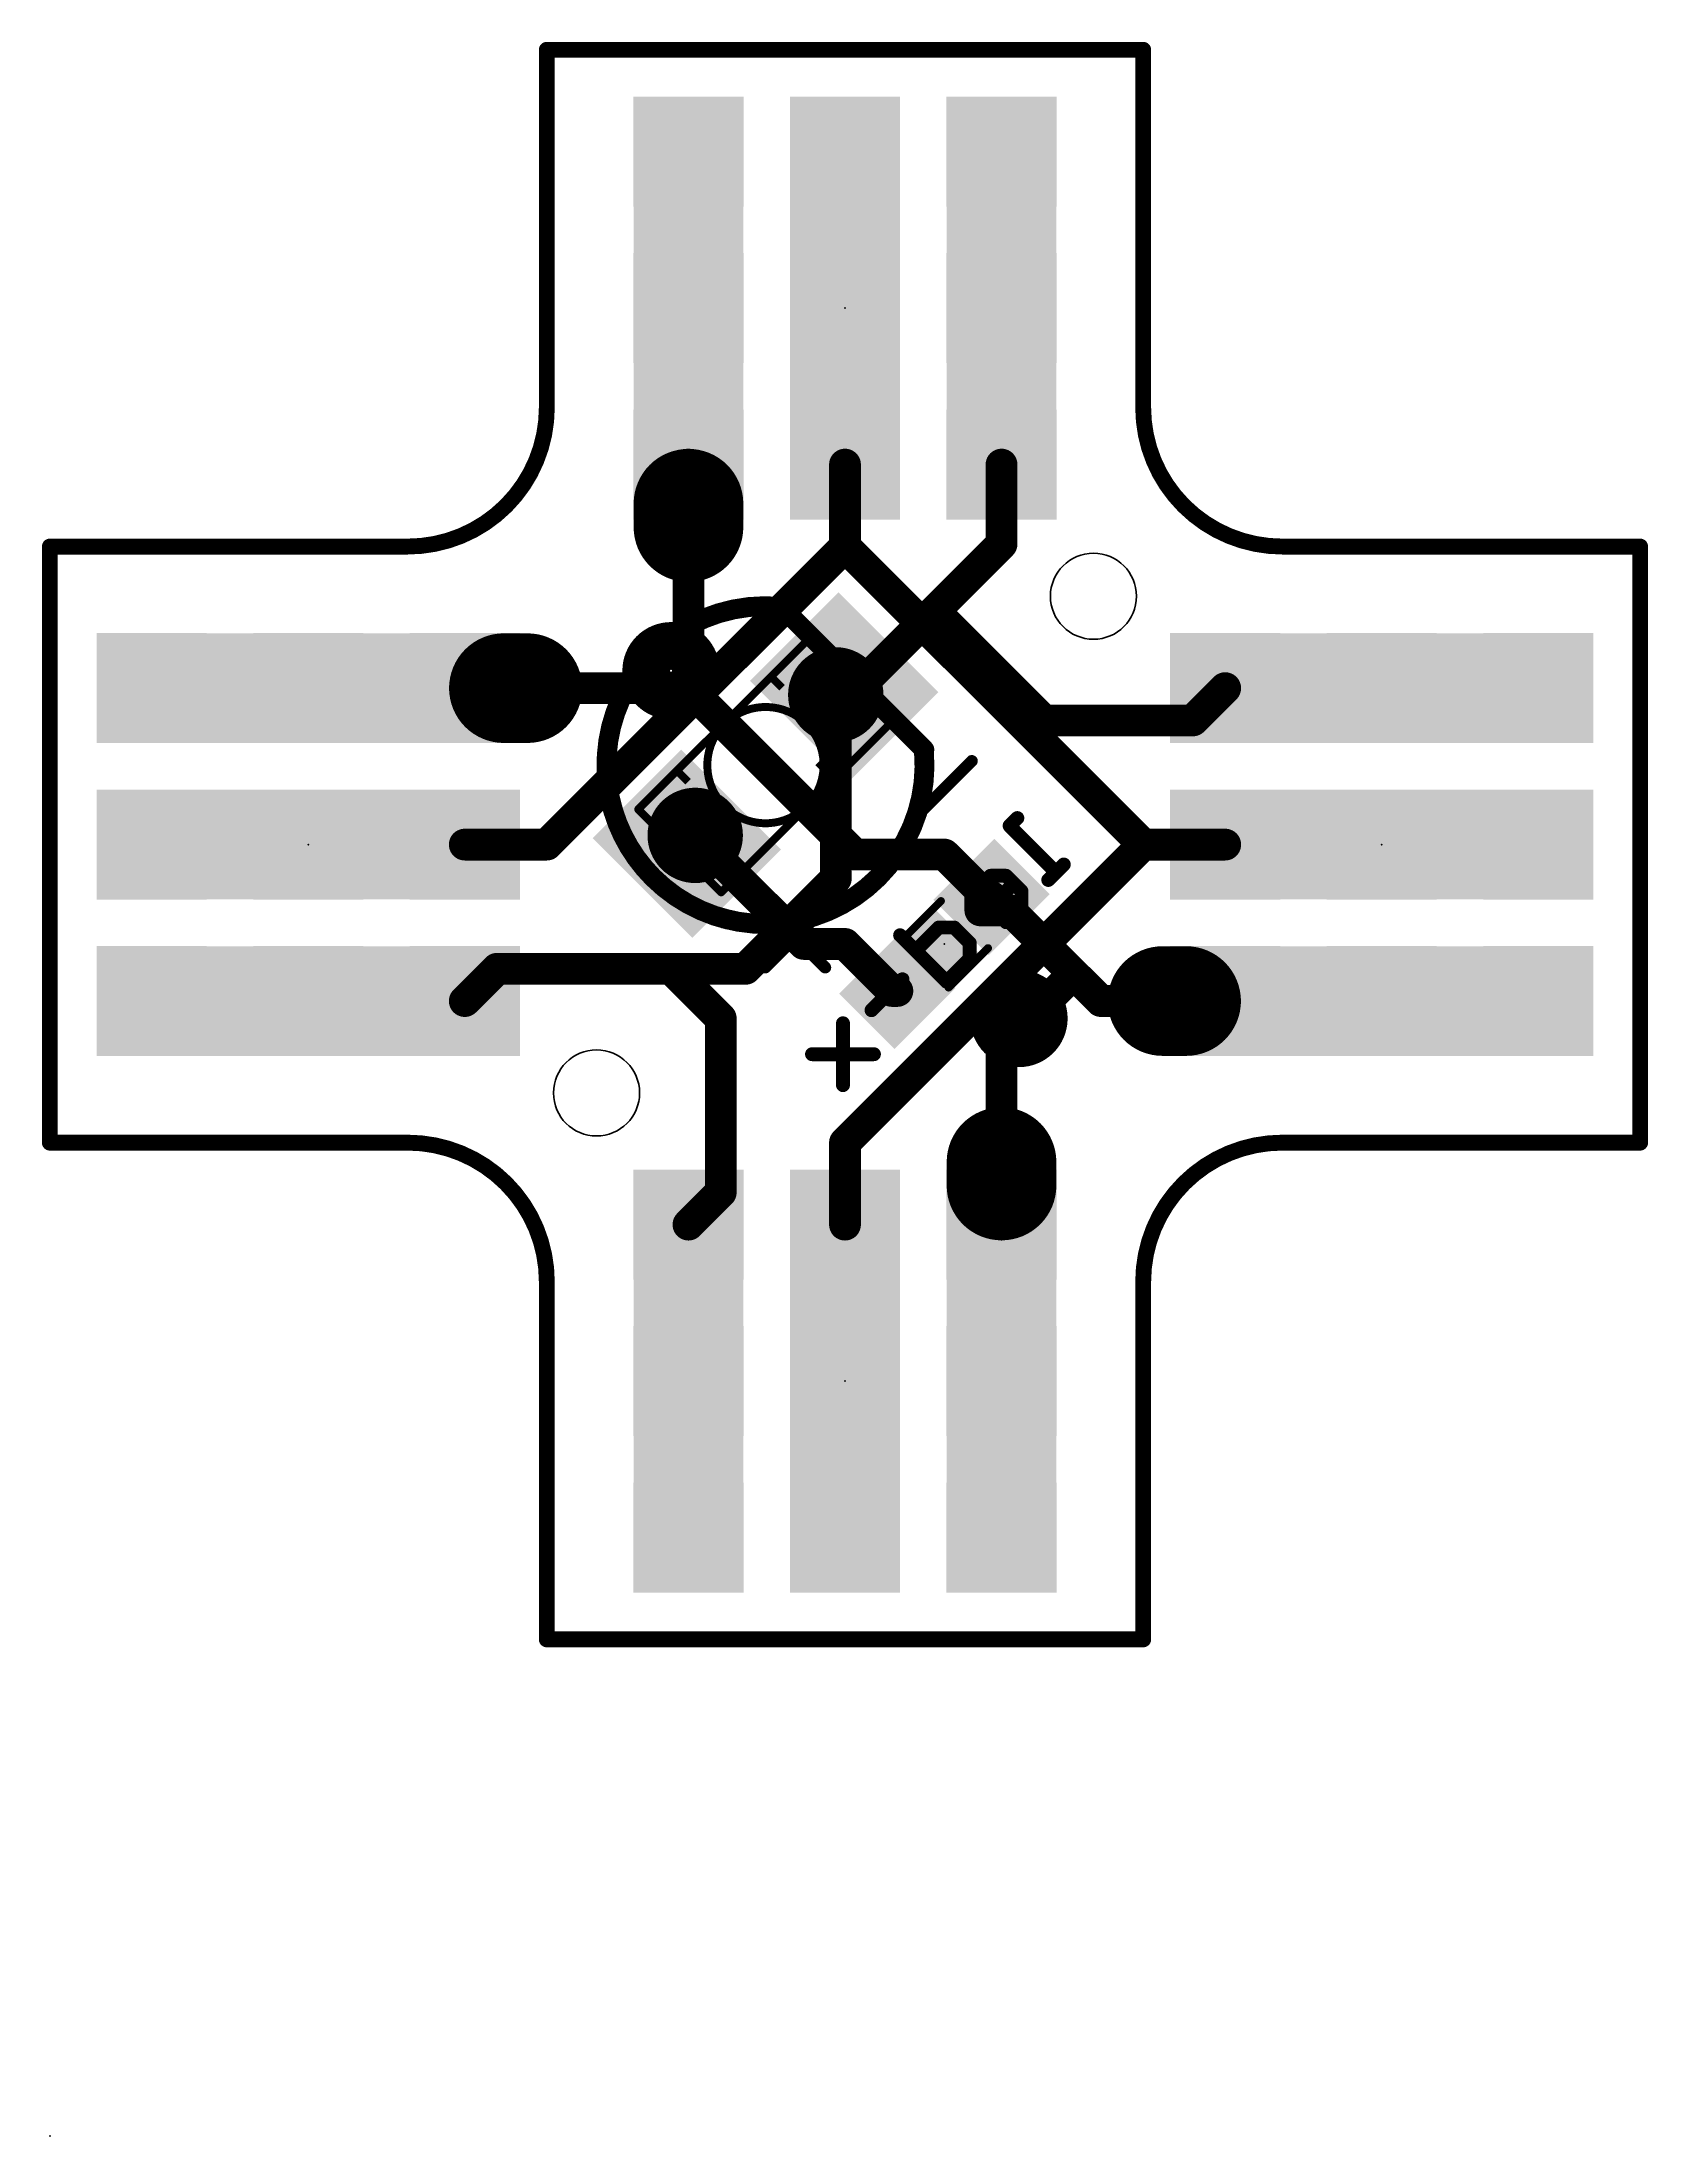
# Model space of a CAD drawing. Extents: x -0.1 to 20.4, y -6.3 to 20.4.
import ezdxf

# ---------------------------------------------------------------- set-up
doc = ezdxf.new("R2010")
doc.units = 0
for name, color, linetype in [('1', 12, 'CONTINUOUS'), ('16', 132, 'CONTINUOUS'), ('17', 110, 'CONTINUOUS'), ('20', 53, 'CONTINUOUS'), ('21', 41, 'CONTINUOUS'), ('22', 40, 'CONTINUOUS'), ('23', 53, 'CONTINUOUS'), ('51', 53, 'CONTINUOUS')]:
    doc.layers.add(name, color=color, linetype=linetype)

# ---------------------------------------------------------------- blocks, each defined once
blk = doc.blocks.new('RECT')
blk.add_solid([(-0.5, -0.5), (0.5, -0.5), (-0.5, 0.5), (0.5, 0.5)])
blk = doc.blocks.new('SQUAREP')
blk.add_solid([(-0.5, -0.5), (0.5, -0.5), (-0.5, 0.5), (0.5, 0.5)])
blk = doc.blocks.new('ROUNDP')
at = {"const_width": 0.5}
blk.add_lwpolyline([(0, -0.25, 1), (0, 0.25, 1), (0, -0.25)], format="xyb", dxfattribs=at)

msp = doc.modelspace()

# ---------------------------------------------------------------- linework, layer by layer
at = {"layer": '1'}
for points, const_width in [([(8.16, 14.518), (8.16, 14.218)], 1.4016), ([(8.16, 12.16), (8.16, 15.018)], 0.4064), ([(12.16, 14.002), (12.16, 15.018)], 0.4064), ([(11.3028, 13.1448), (12.16, 14.002)], 0.4064), ([(10.3395, 12.1815), (11.3028, 13.1448)], 0.4064), ([(11.3028, 13.1448), (12.7001, 11.7475)], 0.4064), ([(5.802, 12.16), (6.102, 12.16)], 1.4016), ([(8.16, 12.16), (5.302, 12.16)], 0.4064), ([(10.287, 10.033), (8.16, 12.16)], 0.4064), ([(10.042, 12.074), (10.1495, 12.1815)], 0.4064), ([(10.1495, 12.1815), (10.3395, 12.1815)], 0.4064), ([(14.605, 11.7475), (15.0175, 12.16)], 0.4064), ([(15.0175, 12.16), (15.018, 12.16)], 0.4064), ([(12.7001, 11.7475), (14.605, 11.7475)], 0.4064), ([(8.246, 10.278), (8.1385, 10.1705)], 0.4064), ([(9.2528, 9.271), (8.246, 10.278)], 0.4064), ([(11.43, 10.033), (10.287, 10.033)], 0.4064), ([(11.8896, 9.5734), (11.43, 10.033)], 0.4064), ([(11.8896, 9.3194), (11.8896, 9.5734)], 0.4064), ([(11.8896, 9.3194), (12.031, 9.491)], 0.4064), ([(9.6338, 8.89), (9.2528, 9.271)], 0.4064), ([(11.8896, 9.3194), (12.2706, 9.3194)], 0.4064), ([(13.081, 8.509), (12.2706, 9.3194)], 0.4064), ([(10.16, 8.89), (9.6338, 8.89)], 0.4064), ([(10.761, 8.289), (10.16, 8.89)], 0.4064), ([(14.518, 8.16), (14.218, 8.16)], 1.4016), ([(5.715, 8.5725), (5.3025, 8.16)], 0.4064), ([(7.9375, 8.5725), (5.715, 8.5725)], 0.4064), ([(8.5725, 7.9375), (7.9375, 8.5725)], 0.4064), ([(12.16, 7.588), (13.081, 8.509)], 0.4064), ([(13.43, 8.16), (13.081, 8.509)], 0.4064), ([(5.3025, 8.16), (5.302, 8.16)], 0.4064), ([(10.829, 8.289), (10.761, 8.289)], 0.4064), ([(15.018, 8.16), (13.43, 8.16)], 0.4064), ([(8.5725, 5.7145), (8.5725, 7.9375)], 0.4064), ([(12.16, 5.302), (12.16, 7.588)], 0.4064), ([(12.16, 5.802), (12.16, 6.102)], 1.4016), ([(8.16, 5.302), (8.5725, 5.7145)], 0.4064)]:
    msp.add_lwpolyline(points, dxfattribs=dict(at, const_width=const_width))
for points, const_width in [([(8.5104, 14.518, 1), (7.8096, 14.518)], 0.7008), ([(8.2616, 15.018, 1), (8.0584, 15.018)], 0.2032), ([(12.2616, 15.018, 1), (12.0584, 15.018)], 0.2032), ([(7.8096, 14.218, 1), (8.5104, 14.218)], 0.7008), ([(12.2318, 13.9302, 1), (12.0882, 14.0738)], 0.2032), ([(12.0584, 14.002, 1), (12.2616, 14.002)], 0.2032), ([(11.3746, 13.2166, 1), (11.231, 13.073)], 0.2032), ([(11.231, 13.2166, 1), (11.3746, 13.073)], 0.2032), ([(11.3746, 13.073, 1), (11.231, 13.2166)], 0.2032), ([(5.802, 12.5104, 1), (5.802, 11.8096)], 0.7008), ([(6.102, 11.8096, 1), (6.102, 12.5104)], 0.7008), ([(5.302, 12.2616, 1), (5.302, 12.0584)], 0.2032), ([(8.2318, 12.2318, 1), (8.0882, 12.0882)], 0.2032), ([(8.16, 12.0584, 1), (8.16, 12.2616)], 0.2032), ([(10.1495, 12.2831, 1), (10.1495, 12.0799)], 0.2032), ([(10.2213, 12.1097, 1), (10.0777, 12.2533)], 0.2032), ([(10.2677, 12.2533, 1), (10.4113, 12.1097)], 0.2032), ([(10.3395, 12.0799, 1), (10.3395, 12.2831)], 0.2032), ([(15.0175, 12.2616, 1), (15.0175, 12.0584)], 0.2032), ([(15.0893, 12.0882, 1), (14.9457, 12.2318)], 0.2032), ([(15.018, 12.0584, 1), (15.018, 12.2616)], 0.2032), ([(8.0584, 12.16, 1), (8.2616, 12.16)], 0.2032), ([(9.9702, 12.1459, 1), (10.1139, 12.0022)], 0.2032), ([(12.7001, 11.8491, 1), (12.7001, 11.6459)], 0.2032), ([(12.6283, 11.6757, 1), (12.7719, 11.8193)], 0.2032), ([(14.5332, 11.8193, 1), (14.6768, 11.6757)], 0.2032), ([(14.605, 11.6459, 1), (14.605, 11.8491)], 0.2032), ([(8.3178, 10.3498, 1), (8.1741, 10.2061)], 0.2032), ([(8.3178, 10.2061, 1), (8.1741, 10.3498)], 0.2032), ([(8.0667, 10.2423, 1), (8.2103, 10.0987)], 0.2032), ([(10.287, 10.1346, 1), (10.287, 9.9314)], 0.2032), ([(10.2152, 9.9612, 1), (10.3588, 10.1048)], 0.2032), ([(11.5018, 10.1048, 1), (11.3582, 9.9612)], 0.2032), ([(11.43, 9.9314, 1), (11.43, 10.1346)], 0.2032), ([(11.9912, 9.5734, 1), (11.788, 9.5734)], 0.2032), ([(11.8178, 9.5016, 1), (11.9614, 9.6452)], 0.2032), ([(12.1094, 9.4264, 1), (11.9526, 9.5557)], 0.2032), ([(9.3246, 9.3428, 1), (9.181, 9.1992)], 0.2032), ([(9.181, 9.1992, 1), (9.3246, 9.3428)], 0.2032), ([(11.8896, 9.421, 1), (11.8896, 9.2178)], 0.2032), ([(11.8112, 9.384, 1), (11.968, 9.2548)], 0.2032), ([(11.788, 9.3194, 1), (11.9912, 9.3194)], 0.2032), ([(12.3424, 9.3912, 1), (12.1988, 9.2476)], 0.2032), ([(12.2706, 9.2178, 1), (12.2706, 9.421)], 0.2032), ([(9.6338, 8.9916, 1), (9.6338, 8.7884)], 0.2032), ([(9.562, 8.8182, 1), (9.7056, 8.9618)], 0.2032), ([(10.2318, 8.9618, 1), (10.0882, 8.8182)], 0.2032), ([(10.16, 8.7884, 1), (10.16, 8.9916)], 0.2032), ([(14.218, 8.5104, 1), (14.218, 7.8096)], 0.7008), ([(14.518, 7.8096, 1), (14.518, 8.5104)], 0.7008), ([(5.715, 8.6741, 1), (5.715, 8.4709)], 0.2032), ([(5.7868, 8.5007, 1), (5.6432, 8.6443)], 0.2032), ([(8.0093, 8.6443, 1), (7.8657, 8.5007)], 0.2032), ([(7.9375, 8.4709, 1), (7.9375, 8.6741)], 0.2032), ([(13.1528, 8.5808, 1), (13.0092, 8.4372)], 0.2032), ([(13.1528, 8.4372, 1), (13.0092, 8.5808)], 0.2032), ([(13.0092, 8.4372, 1), (13.1528, 8.5808)], 0.2032), ([(5.302, 8.2616, 1), (5.302, 8.0584)], 0.2032), ([(5.2307, 8.2318, 1), (5.3743, 8.0882)], 0.2032), ([(5.3025, 8.0584, 1), (5.3025, 8.2616)], 0.2032), ([(10.761, 8.3906, 1), (10.761, 8.1874)], 0.2032), ([(10.6892, 8.2171, 1), (10.8329, 8.3608)], 0.2032), ([(10.829, 8.1874, 1), (10.829, 8.3906)], 0.2032), ([(13.43, 8.2616, 1), (13.43, 8.0584)], 0.2032), ([(13.3582, 8.0882, 1), (13.5018, 8.2318)], 0.2032), ([(15.018, 8.0584, 1), (15.018, 8.2616)], 0.2032), ([(8.6741, 7.9375, 1), (8.4709, 7.9375)], 0.2032), ([(8.5007, 7.8657, 1), (8.6443, 8.0093)], 0.2032), ([(12.2616, 7.588, 1), (12.0584, 7.588)], 0.2032), ([(12.0882, 7.6598, 1), (12.2318, 7.5162)], 0.2032), ([(12.5104, 6.102, 1), (11.8096, 6.102)], 0.7008), ([(8.6443, 5.6427, 1), (8.5007, 5.7863)], 0.2032), ([(11.8096, 5.802, 1), (12.5104, 5.802)], 0.7008), ([(8.4709, 5.7145, 1), (8.6741, 5.7145)], 0.2032), ([(8.0882, 5.3738, 1), (8.2318, 5.2302)], 0.2032), ([(12.0584, 5.302, 1), (12.2616, 5.302)], 0.2032)]:
    msp.add_lwpolyline(points, format="xyb", dxfattribs=dict(at, const_width=const_width))
at = {"layer": '16'}
for points, const_width in [([(8.16, 14.518), (8.16, 14.218)], 1.4016), ([(10.16, 13.97), (10.16, 15.018)], 0.4064), ([(10.16, 13.97), (6.35, 10.16)], 0.4064), ([(13.97, 10.16), (10.16, 13.97)], 0.4064), ([(5.802, 12.16), (6.102, 12.16)], 1.4016), ([(10.042, 9.7245), (10.042, 12.074)], 0.4064), ([(6.35, 10.16), (5.302, 10.16)], 0.4064), ([(10.16, 6.35), (13.97, 10.16)], 0.4064), ([(13.97, 10.16), (15.018, 10.16)], 0.4064), ([(8.89, 8.5725), (10.042, 9.7245)], 0.4064), ([(14.518, 8.16), (14.218, 8.16)], 1.4016), ([(5.302, 8.16), (5.7145, 8.5725)], 0.4064), ([(5.7145, 8.5725), (8.89, 8.5725)], 0.4064), ([(12.16, 5.802), (12.16, 6.102)], 1.4016), ([(10.16, 5.302), (10.16, 6.35)], 0.4064)]:
    msp.add_lwpolyline(points, dxfattribs=dict(at, const_width=const_width))
for points, const_width in [([(8.5104, 14.518, 1), (7.8096, 14.518)], 0.7008), ([(10.2616, 15.018, 1), (10.0584, 15.018)], 0.2032), ([(7.8096, 14.218, 1), (8.5104, 14.218)], 0.7008), ([(10.0584, 13.97, 1), (10.2616, 13.97)], 0.2032), ([(10.2318, 14.0418, 1), (10.0882, 13.8982)], 0.2032), ([(10.2318, 13.8982, 1), (10.0882, 14.0418)], 0.2032), ([(5.802, 12.5104, 1), (5.802, 11.8096)], 0.7008), ([(6.102, 11.8096, 1), (6.102, 12.5104)], 0.7008), ([(10.1436, 12.074, 1), (9.9404, 12.074)], 0.2032), ([(5.302, 10.2616, 1), (5.302, 10.0584)], 0.2032), ([(6.2782, 10.2318, 1), (6.4218, 10.0882)], 0.2032), ([(6.35, 10.0584, 1), (6.35, 10.2616)], 0.2032), ([(13.97, 10.2616, 1), (13.97, 10.0584)], 0.2032), ([(14.0418, 10.0882, 1), (13.8982, 10.2318)], 0.2032), ([(13.8982, 10.0882, 1), (14.0418, 10.2318)], 0.2032), ([(15.018, 10.0584, 1), (15.018, 10.2616)], 0.2032), ([(10.1138, 9.6527, 1), (9.9702, 9.7963)], 0.2032), ([(9.9404, 9.7245, 1), (10.1436, 9.7245)], 0.2032), ([(14.218, 8.5104, 1), (14.218, 7.8096)], 0.7008), ([(14.518, 7.8096, 1), (14.518, 8.5104)], 0.7008), ([(5.7145, 8.6741, 1), (5.7145, 8.4709)], 0.2032), ([(5.7863, 8.5007, 1), (5.6427, 8.6443)], 0.2032), ([(8.8182, 8.6443, 1), (8.9618, 8.5007)], 0.2032), ([(8.89, 8.4709, 1), (8.89, 8.6741)], 0.2032), ([(5.2302, 8.2318, 1), (5.3738, 8.0882)], 0.2032), ([(12.5104, 6.102, 1), (11.8096, 6.102)], 0.7008), ([(10.2616, 6.35, 1), (10.0584, 6.35)], 0.2032), ([(10.0882, 6.4218, 1), (10.2318, 6.2782)], 0.2032), ([(11.8096, 5.802, 1), (12.5104, 5.802)], 0.7008), ([(10.0584, 5.302, 1), (10.2616, 5.302)], 0.2032)]:
    msp.add_lwpolyline(points, format="xyb", dxfattribs=dict(at, const_width=const_width))
at = {"layer": '20', "const_width": 0.2032}
for points in [[(6.35, 20.32), (13.97, 20.32)], [(6.35, 15.748), (6.35, 20.32)], [(13.97, 20.32), (13.97, 15.748)], [(0, 6.35), (0, 13.97)], [(0, 13.97), (4.572, 13.97)], [(15.748, 13.97), (20.32, 13.97)], [(20.32, 13.97), (20.32, 6.35)], [(4.572, 6.35), (0, 6.35)], [(20.32, 6.35), (15.748, 6.35)], [(6.35, 0), (6.35, 4.572)], [(13.97, 4.572), (13.97, 0)], [(13.97, 0), (6.35, 0)]]:
    msp.add_lwpolyline(points, dxfattribs=at)
at = {"layer": '20'}
for points, const_width in [([(6.35, 20.3708, 1), (6.35, 20.2692)], 0.1016), ([(6.4008, 20.32, 1), (6.2992, 20.32)], 0.1016), ([(14.0208, 20.32, 1), (13.9192, 20.32)], 0.1016), ([(13.97, 20.2692, 1), (13.97, 20.3708)], 0.1016), ([(4.572, 13.97, 0.4142), (6.35, 15.748)], 0.2032), ([(6.4008, 15.748, 1), (6.2992, 15.748)], 0.1016), ([(6.2992, 15.748, 1), (6.4008, 15.748)], 0.1016), ([(13.97, 15.748, 0.4142), (15.748, 13.97)], 0.2032), ([(14.0208, 15.748, 1), (13.9192, 15.748)], 0.1016), ([(13.9192, 15.748, 1), (14.0208, 15.748)], 0.1016), ([(0.0508, 13.97, 1), (-0.0508, 13.97)], 0.1016), ([(0, 14.0208, 1), (0, 13.9192)], 0.1016), ([(4.572, 14.0208, 1), (4.572, 13.9192)], 0.1016), ([(4.572, 13.9192, 1), (4.572, 14.0208)], 0.1016), ([(15.748, 14.0208, 1), (15.748, 13.9192)], 0.1016), ([(15.748, 13.9192, 1), (15.748, 14.0208)], 0.1016), ([(20.3708, 13.97, 1), (20.2692, 13.97)], 0.1016), ([(20.32, 13.9192, 1), (20.32, 14.0208)], 0.1016), ([(0, 6.4008, 1), (0, 6.2992)], 0.1016), ([(6.35, 4.572, 0.4142), (4.572, 6.35)], 0.2032), ([(4.572, 6.4008, 1), (4.572, 6.2992)], 0.1016), ([(4.572, 6.2992, 1), (4.572, 6.4008)], 0.1016), ([(15.748, 6.35, 0.4142), (13.97, 4.572)], 0.2032), ([(15.748, 6.4008, 1), (15.748, 6.2992)], 0.1016), ([(15.748, 6.2992, 1), (15.748, 6.4008)], 0.1016), ([(20.32, 6.2992, 1), (20.32, 6.4008)], 0.1016), ([(-0.0508, 6.35, 1), (0.0508, 6.35)], 0.1016), ([(20.2692, 6.35, 1), (20.3708, 6.35)], 0.1016), ([(6.4008, 4.572, 1), (6.2992, 4.572)], 0.1016), ([(6.2992, 4.572, 1), (6.4008, 4.572)], 0.1016), ([(14.0208, 4.572, 1), (13.9192, 4.572)], 0.1016), ([(13.9192, 4.572, 1), (14.0208, 4.572)], 0.1016), ([(6.35, 0.0508, 1), (6.35, -0.0508)], 0.1016), ([(6.2992, 0, 1), (6.4008, 0)], 0.1016), ([(13.9192, 0, 1), (14.0208, 0)], 0.1016), ([(13.97, -0.0508, 1), (13.97, 0.0508)], 0.1016)]:
    msp.add_lwpolyline(points, format="xyb", dxfattribs=dict(at, const_width=const_width))
for centre in [(13.335, 13.335), (6.985, 6.985)]:
    msp.add_circle(centre, 0.55, dxfattribs=at)
at = {"layer": '21'}
for points, const_width in [([(7.9375, 12.065, 1), (7.9375, 12.7, 1), (7.9375, 12.065)], 0.6096), ([(9.1794, 11.9185, 0.4424), (8.4015, 11.1406)], 0.1016), ([(9.1781, 11.8931, 1), (9.1806, 11.9438)], 0.0508), ([(9.1086, 10.4335, 0.4424), (9.8865, 11.2114)], 0.1016), ([(9.9118, 11.2126, 1), (9.8611, 11.2101)], 0.0508), ([(11.8075, 11.2021, 1), (11.7536, 11.256)], 0.0762), ([(8.3762, 11.1394, 1), (8.4269, 11.1419)], 0.0508), ([(9.1099, 10.4589, 1), (9.1074, 10.4082)], 0.0508), ([(10.9866, 10.489, 1), (11.0405, 10.4351)], 0.0762), ([(9.1672, 9.3828, 1), (9.1133, 9.3289)], 0.0762), ([(9.9342, 9.3289, 1), (9.8803, 9.3828)], 0.0762), ([(9.1133, 8.6158, 1), (9.1672, 8.5619)], 0.0762), ([(9.8803, 8.5619, 1), (9.9342, 8.6158)], 0.0762), ([(12.3825, 7.62, 1), (12.3825, 8.255, 1), (12.3825, 7.62)], 0.6096)]:
    msp.add_lwpolyline(points, format="xyb", dxfattribs=dict(at, const_width=const_width))
at = {"layer": '21', "const_width": 0.1524}
for points in [[(11.0136, 10.4621), (11.7805, 11.2291)], [(9.1403, 8.5889), (9.9072, 9.3559)], [(9.1403, 9.3559), (9.9072, 8.5889)]]:
    msp.add_lwpolyline(points, dxfattribs=at)
at = {"layer": '22'}
for points, const_width in [([(7.9375, 12.065, 1), (7.9375, 12.7, 1), (7.9375, 12.065)], 0.6096), ([(12.2946, 10.4318, 1), (12.2318, 10.3689)], 0.0889), ([(12.2318, 10.4318, 1), (12.2946, 10.3689)], 0.0889), ([(12.3935, 10.4678, 1), (12.3307, 10.5306)], 0.0889), ([(12.9867, 9.8746, 1), (12.9239, 9.9374)], 0.0889), ([(11.8667, 9.5639, 1), (11.7778, 9.5639)], 0.0889), ([(11.7908, 9.5953, 1), (11.8536, 9.5324)], 0.0889), ([(12.0199, 9.806, 1), (12.0199, 9.7171)], 0.0889), ([(12.0514, 9.7302, 1), (11.9885, 9.793)], 0.0889), ([(12.2491, 9.793, 1), (12.1862, 9.7302)], 0.0889), ([(12.2177, 9.7171, 1), (12.2177, 9.806)], 0.0889), ([(12.348, 9.6313, 1), (12.2851, 9.6941)], 0.0889), ([(12.4599, 9.5639, 1), (12.371, 9.5639)], 0.0889), ([(12.384, 9.5324, 1), (12.4468, 9.5953)], 0.0889), ([(12.7261, 9.7397, 1), (12.789, 9.6768)], 0.0889), ([(12.825, 9.7757, 1), (12.8878, 9.8386)], 0.0889), ([(11.8536, 9.3975, 1), (11.7908, 9.3347)], 0.0889), ([(11.7778, 9.3661, 1), (11.8667, 9.3661)], 0.0889), ([(12.371, 9.3661, 1), (12.4599, 9.3661)], 0.0889), ([(12.4468, 9.3347, 1), (12.384, 9.3975)], 0.0889), ([(11.3584, 9.1445, 1), (11.3584, 9.0556)], 0.0889), ([(11.3899, 9.0686, 1), (11.327, 9.1315)], 0.0889), ([(11.5876, 9.1315, 1), (11.5247, 9.0686)], 0.0889), ([(11.5562, 9.0556, 1), (11.5562, 9.1445)], 0.0889), ([(11.8896, 9.2987, 1), (11.9525, 9.2358)], 0.0889), ([(11.8896, 9.2358, 1), (11.9525, 9.2987)], 0.0889), ([(12.1862, 9.1998, 1), (12.2491, 9.137)], 0.0889), ([(10.8955, 9.0326, 1), (10.8327, 8.9698)], 0.0889), ([(11.0304, 8.8349, 1), (11.0933, 8.772)], 0.0889), ([(11.7983, 8.9023, 1), (11.7095, 8.9023)], 0.0889), ([(11.7225, 8.8709, 1), (11.7853, 8.9338)], 0.0889), ([(11.7095, 8.7046, 1), (11.7983, 8.7046)], 0.0889), ([(11.7853, 8.6732, 1), (11.7225, 8.736)], 0.0889), ([(10.9261, 8.4071, 1), (10.8632, 8.47)], 0.0889), ([(11.4259, 8.4394, 1), (11.4887, 8.3766)], 0.0889), ([(11.4259, 8.3766, 1), (11.4887, 8.4394)], 0.0889), ([(12.3825, 7.62, 1), (12.3825, 8.255, 1), (12.3825, 7.62)], 0.6096), ([(10.4678, 8.0745, 1), (10.5306, 8.0117)], 0.0889), ([(10.1787, 7.8759, 1), (10.0898, 7.8759)], 0.0889), ([(9.7388, 7.5249, 1), (9.7388, 7.436)], 0.0889), ([(10.5297, 7.436, 1), (10.5297, 7.5249)], 0.0889), ([(10.0898, 7.085, 1), (10.1787, 7.085)], 0.0889)]:
    msp.add_lwpolyline(points, format="xyb", dxfattribs=dict(at, const_width=const_width))
at = {"layer": '22', "const_width": 0.1778}
for points in [[(12.3621, 10.4992), (12.2632, 10.4003)], [(12.2632, 10.4003), (12.8564, 9.8071)], [(12.9553, 9.906), (12.7576, 9.7083)], [(12.0199, 9.7616), (11.8222, 9.5639)], [(11.8222, 9.5639), (11.8222, 9.3661)], [(11.9211, 9.2673), (12.3165, 9.6627)], [(12.2177, 9.7616), (12.0199, 9.7616)], [(12.4154, 9.5639), (12.2177, 9.7616)], [(12.4154, 9.3661), (12.4154, 9.5639)], [(11.8222, 9.3661), (11.9211, 9.2673)], [(12.2177, 9.1684), (12.4154, 9.3661)], [(11.3584, 9.1001), (11.0618, 8.8035)], [(11.5562, 9.1001), (11.3584, 9.1001)], [(11.7539, 8.9023), (11.5562, 9.1001)], [(10.8641, 9.0012), (11.4573, 8.408)], [(11.7539, 8.7046), (11.7539, 8.9023)], [(11.4573, 8.408), (11.7539, 8.7046)], [(10.8947, 8.4386), (10.4992, 8.0431)], [(10.1343, 7.8759), (10.1343, 7.085)], [(10.5297, 7.4805), (9.7388, 7.4805)]]:
    msp.add_lwpolyline(points, dxfattribs=at)
at = {"layer": '23'}
for p in [(10.16, 17.018), (9.144, 11.176), (9.144, 11.176), (3.302, 10.16), (17.018, 10.16), (11.43, 8.89), (10.16, 3.302), (0, -6.35)]:
    msp.add_point(p, dxfattribs=at)
at = {"layer": '51'}
for points, const_width in [([(9.3279, 13.1997, 0.2226), (7.7072, 12.6128)], 0.254), ([(9.3865, 13.2504, 1), (9.2967, 13.1606)], 0.127), ([(9.4044, 13.2325, 1), (9.3146, 13.1427)], 0.127), ([(9.6559, 12.8014, 1), (9.7457, 12.8912)], 0.127), ([(9.7276, 12.8203, 1), (9.6917, 12.7844)], 0.0508), ([(9.7276, 12.7844, 1), (9.6917, 12.8203)], 0.0508), ([(7.7072, 12.6128, 0.277), (7.2001, 10.5844)], 0.254), ([(9.8865, 11.2114, 0.3866), (9.1794, 11.9185)], 0.1016), ([(9.1806, 11.9438, 1), (9.1781, 11.8931)], 0.0508), ([(10.8951, 11.7418, 1), (10.8053, 11.652)], 0.127), ([(10.7883, 11.7237, 1), (10.7524, 11.7596)], 0.0508), ([(10.7524, 11.7237, 1), (10.7883, 11.7596)], 0.0508), ([(10.5808, 9.7392, 0.2206), (11.169, 11.3447)], 0.254), ([(11.1107, 11.3466, 1), (11.2005, 11.4364)], 0.127), ([(11.1286, 11.3287, 1), (11.2184, 11.4185)], 0.127), ([(8.4015, 11.1406, 0.3866), (9.1086, 10.4335)], 0.1016), ([(8.4269, 11.1419, 1), (8.3762, 11.1394)], 0.0508), ([(9.8611, 11.2101, 1), (9.9118, 11.2126)], 0.0508), ([(7.1977, 10.5921, 0.1241), (7.7072, 9.7392)], 0.254), ([(7.5356, 10.6283, 1), (7.4997, 10.5924)], 0.0508), ([(7.4997, 10.6283, 1), (7.5356, 10.5924)], 0.0508), ([(9.1074, 10.4082, 1), (9.1099, 10.4589)], 0.0508), ([(7.7072, 9.7392, 0.1388), (8.6733, 9.1992)], 0.254), ([(8.6094, 9.2155, 0.2691), (10.5808, 9.7392)], 0.254), ([(8.5604, 9.5676, 1), (8.5963, 9.5317)], 0.0508), ([(8.5604, 9.5317, 1), (8.5963, 9.5676)], 0.0508), ([(11.4034, 9.42, 1), (11.3675, 9.456)], 0.0508), ([(10.864, 8.9525, 1), (10.9, 8.9166)], 0.0508), ([(12.0052, 8.8183, 1), (11.9692, 8.8542)], 0.0508), ([(11.4658, 8.3508, 1), (11.5017, 8.3148)], 0.0508)]:
    msp.add_lwpolyline(points, format="xyb", dxfattribs=dict(at, const_width=const_width))
for points, const_width in [([(9.3416, 13.2055), (9.7008, 12.8463)], 0.254), ([(11.1556, 11.3915), (9.3595, 13.1876)], 0.254), ([(7.5177, 10.6103), (9.7097, 12.8023)], 0.1016), ([(9.7097, 12.8023), (10.7703, 11.7417)], 0.1016), ([(10.7703, 11.7417), (8.5783, 9.5497)], 0.1016), ([(11.1735, 11.3736), (10.8502, 11.6969)], 0.254), ([(8.5783, 9.5497), (7.5177, 10.6103)], 0.1016), ([(11.3855, 9.438), (10.882, 8.9345)], 0.1016), ([(11.9872, 8.8363), (11.4837, 8.3328)], 0.1016)]:
    msp.add_lwpolyline(points, dxfattribs=dict(at, const_width=const_width))

# ---------------------------------------------------------------- block references
at = {"layer": '1'}
for p, xscale, yscale, rotation in [((8.16, 17.018), 1.4016, 5, 180), ((10.16, 17.018), 1.4016, 5, 180), ((12.16, 17.018), 1.4016, 5, 180), ((10.1495, 12.1815), 1.6, 1.803, 45), ((3.302, 12.16), 1.4016, 5, 270), ((17.018, 12.16), 1.4016, 5, 90), ((8.1385, 10.1705), 1.6, 1.803, 45), ((3.302, 10.16), 1.4016, 5, 270), ((17.018, 10.16), 1.4016, 5, 90), ((3.302, 8.16), 1.4016, 5, 270), ((17.018, 8.16), 1.4016, 5, 90)]:
    msp.add_blockref('RECT', p, dxfattribs=dict(at, xscale=xscale, yscale=yscale, rotation=rotation))
at = {"layer": '1', "xscale": 1.1, "rotation": 225}
for p in [(12.031, 9.491), (10.829, 8.289)]:
    msp.add_blockref('RECT', p, dxfattribs=at)
at = {"layer": '1', "xscale": 1.4016, "yscale": 5}
for p in [(8.16, 3.302), (10.16, 3.302), (12.16, 3.302)]:
    msp.add_blockref('RECT', p, dxfattribs=at)
at = {"layer": '16', "xscale": 1.4016, "yscale": 5}
for p, rotation in [((8.16, 17.018), 180), ((10.16, 17.018), 180), ((12.16, 17.018), 180), ((3.302, 12.16), 270), ((17.018, 12.16), 90), ((3.302, 10.16), 270), ((17.018, 10.16), 90), ((3.302, 8.16), 270), ((17.018, 8.16), 90)]:
    msp.add_blockref('RECT', p, dxfattribs=dict(at, rotation=rotation))
for p in [(8.16, 3.302), (10.16, 3.302), (12.16, 3.302)]:
    msp.add_blockref('RECT', p, dxfattribs=at)
at = {"layer": '17'}
for name, p, xscale, yscale, rotation in [('SQUAREP', (8.16, 19.018), 1.4064, 1.4064, 180), ('SQUAREP', (8.16, 19.018), 1.4064, 1.4064, 180), ('SQUAREP', (10.16, 19.018), 1.4064, 1.4064, 180), ('SQUAREP', (10.16, 19.018), 1.4064, 1.4064, 180), ('SQUAREP', (12.16, 19.018), 1.4064, 1.4064, 180), ('SQUAREP', (12.16, 19.018), 1.4064, 1.4064, 180), ('SQUAREP', (8.16, 17.018), 1.4064, 1.4064, 180), ('SQUAREP', (8.16, 17.018), 1.4064, 1.4064, 180), ('SQUAREP', (10.16, 17.018), 1.4064, 1.4064, 180), ('SQUAREP', (10.16, 17.018), 1.4064, 1.4064, 180), ('SQUAREP', (12.16, 17.018), 1.4064, 1.4064, 180), ('SQUAREP', (12.16, 17.018), 1.4064, 1.4064, 180), ('SQUAREP', (8.16, 15.018), 1.4064, 1.4064, 180), ('SQUAREP', (8.16, 15.018), 1.4064, 1.4064, 180), ('SQUAREP', (10.16, 15.018), 1.4064, 1.4064, 180), ('SQUAREP', (10.16, 15.018), 1.4064, 1.4064, 180), ('SQUAREP', (12.16, 15.018), 1.4064, 1.4064, 180), ('SQUAREP', (12.16, 15.018), 1.4064, 1.4064, 180), ('SQUAREP', (1.302, 12.16), 1.4064, 1.4064, 270), ('SQUAREP', (1.302, 12.16), 1.4064, 1.4064, 270), ('SQUAREP', (3.302, 12.16), 1.4064, 1.4064, 270), ('SQUAREP', (3.302, 12.16), 1.4064, 1.4064, 270), ('SQUAREP', (5.302, 12.16), 1.4064, 1.4064, 270), ('SQUAREP', (5.302, 12.16), 1.4064, 1.4064, 270), ('ROUNDP', (10.042, 12.074), 1.2192, 1.2192, 45), ('ROUNDP', (10.042, 12.074), 1.2192, 1.2192, 45), ('SQUAREP', (15.018, 12.16), 1.4064, 1.4064, 90), ('SQUAREP', (15.018, 12.16), 1.4064, 1.4064, 90), ('SQUAREP', (17.018, 12.16), 1.4064, 1.4064, 90), ('SQUAREP', (17.018, 12.16), 1.4064, 1.4064, 90), ('SQUAREP', (19.018, 12.16), 1.4064, 1.4064, 90), ('SQUAREP', (19.018, 12.16), 1.4064, 1.4064, 90), ('ROUNDP', (8.246, 10.278), 1.2192, 1.2192, 45), ('ROUNDP', (8.246, 10.278), 1.2192, 1.2192, 45), ('SQUAREP', (1.302, 10.16), 1.4064, 1.4064, 270), ('SQUAREP', (1.302, 10.16), 1.4064, 1.4064, 270), ('SQUAREP', (3.302, 10.16), 1.4064, 1.4064, 270), ('SQUAREP', (3.302, 10.16), 1.4064, 1.4064, 270), ('SQUAREP', (5.302, 10.16), 1.4064, 1.4064, 270), ('SQUAREP', (5.302, 10.16), 1.4064, 1.4064, 270), ('SQUAREP', (15.018, 10.16), 1.4064, 1.4064, 90), ('SQUAREP', (15.018, 10.16), 1.4064, 1.4064, 90), ('SQUAREP', (17.018, 10.16), 1.4064, 1.4064, 90), ('SQUAREP', (17.018, 10.16), 1.4064, 1.4064, 90), ('SQUAREP', (19.018, 10.16), 1.4064, 1.4064, 90), ('SQUAREP', (19.018, 10.16), 1.4064, 1.4064, 90), ('SQUAREP', (1.302, 8.16), 1.4064, 1.4064, 270), ('SQUAREP', (1.302, 8.16), 1.4064, 1.4064, 270), ('SQUAREP', (3.302, 8.16), 1.4064, 1.4064, 270), ('SQUAREP', (3.302, 8.16), 1.4064, 1.4064, 270), ('SQUAREP', (5.302, 8.16), 1.4064, 1.4064, 270), ('SQUAREP', (5.302, 8.16), 1.4064, 1.4064, 270), ('SQUAREP', (15.018, 8.16), 1.4064, 1.4064, 90), ('SQUAREP', (15.018, 8.16), 1.4064, 1.4064, 90), ('SQUAREP', (17.018, 8.16), 1.4064, 1.4064, 90), ('SQUAREP', (17.018, 8.16), 1.4064, 1.4064, 90), ('SQUAREP', (19.018, 8.16), 1.4064, 1.4064, 90), ('SQUAREP', (19.018, 8.16), 1.4064, 1.4064, 90)]:
    msp.add_blockref(name, p, dxfattribs=dict(at, xscale=xscale, yscale=yscale, rotation=rotation))
at = {"layer": '17', "xscale": 1.4064, "yscale": 1.4064}
for p in [(8.16, 5.302), (8.16, 5.302), (10.16, 5.302), (10.16, 5.302), (12.16, 5.302), (12.16, 5.302), (8.16, 3.302), (8.16, 3.302), (10.16, 3.302), (10.16, 3.302), (12.16, 3.302), (12.16, 3.302), (8.16, 1.302), (8.16, 1.302), (10.16, 1.302), (10.16, 1.302), (12.16, 1.302), (12.16, 1.302)]:
    msp.add_blockref('SQUAREP', p, dxfattribs=at)
at = {"layer": '21'}
for p, xscale, yscale, rotation in [((9.144, 11.176), 0.2, 0.2, 45), ((9.9218, 11.1406), 0.15, 0.25, 45), ((11.43, 8.89), 0.4572, 0.762, 225)]:
    msp.add_blockref('RECT', p, dxfattribs=dict(at, xscale=xscale, yscale=yscale, rotation=rotation))
at = {"layer": '51'}
for p, xscale, yscale, rotation in [((9.3031, 12.219), 0.1, 0.15, 45), ((9.8158, 11.7063), 0.1, 1.2, 45), ((9.9925, 11.2114), 0.35, 0.25, 45), ((8.101, 11.0169), 0.1, 0.15, 45), ((8.6137, 10.5042), 0.1, 1.2, 45), ((11.8495, 9.3023), 0.5001, 0.95, 225), ((11.0233, 8.4761), 0.5001, 0.95, 225)]:
    msp.add_blockref('RECT', p, dxfattribs=dict(at, xscale=xscale, yscale=yscale, rotation=rotation))

doc.saveas('drawing.dxf')
